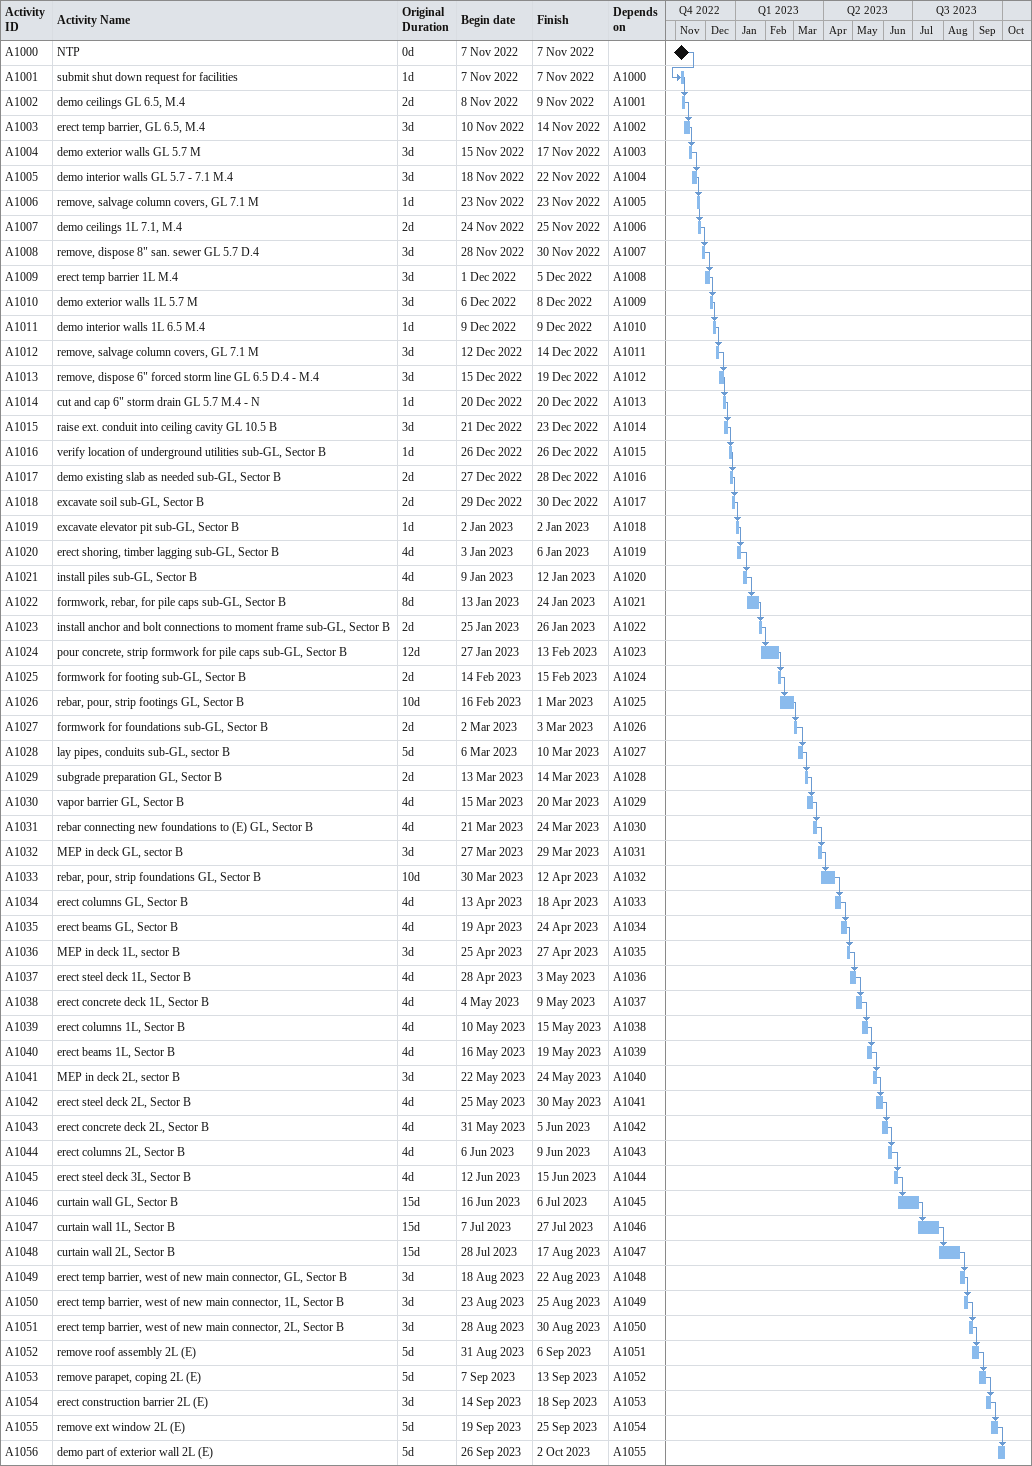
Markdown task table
| ID | Task | Original duration | Start | Finish | Predecessors |
|---|---|---|---|---|---|
| A1000 | NTP | 0d | 2022-11-07 | 2022-11-07 |  |
| A1001 | submit shut down request for facilities | 1d | 2022-11-07 | 2022-11-07 | A1000 |
| A1002 | demo ceilings GL 6.5, M.4 | 2d | 2022-11-08 | 2022-11-09 | A1001 |
| A1003 | erect temp barrier, GL 6.5, M.4 | 3d | 2022-11-10 | 2022-11-14 | A1002 |
| A1004 | demo exterior walls GL 5.7 M | 3d | 2022-11-15 | 2022-11-17 | A1003 |
| A1005 | demo interior walls GL 5.7 - 7.1 M.4 | 3d | 2022-11-18 | 2022-11-22 | A1004 |
| A1006 | remove, salvage column covers, GL 7.1 M | 1d | 2022-11-23 | 2022-11-23 | A1005 |
| A1007 | demo ceilings 1L 7.1, M.4 | 2d | 2022-11-24 | 2022-11-25 | A1006 |
| A1008 | remove, dispose 8" san. sewer GL 5.7 D.4 | 3d | 2022-11-28 | 2022-11-30 | A1007 |
| A1009 | erect temp barrier 1L M.4 | 3d | 2022-12-01 | 2022-12-05 | A1008 |
| A1010 | demo exterior walls 1L 5.7 M | 3d | 2022-12-06 | 2022-12-08 | A1009 |
| A1011 | demo interior walls 1L 6.5 M.4 | 1d | 2022-12-09 | 2022-12-09 | A1010 |
| A1012 | remove, salvage column covers, GL 7.1 M | 3d | 2022-12-12 | 2022-12-14 | A1011 |
| A1013 | remove, dispose 6" forced storm line GL 6.5 D.4 - M.4 | 3d | 2022-12-15 | 2022-12-19 | A1012 |
| A1014 | cut and cap 6" storm drain GL 5.7 M.4 - N | 1d | 2022-12-20 | 2022-12-20 | A1013 |
| A1015 | raise ext. conduit into ceiling cavity GL 10.5 B | 3d | 2022-12-21 | 2022-12-23 | A1014 |
| A1016 | verify location of underground utilities sub-GL, Sector B | 1d | 2022-12-26 | 2022-12-26 | A1015 |
| A1017 | demo existing slab as needed sub-GL, Sector B | 2d | 2022-12-27 | 2022-12-28 | A1016 |
| A1018 | excavate soil sub-GL, Sector B | 2d | 2022-12-29 | 2022-12-30 | A1017 |
| A1019 | excavate elevator pit sub-GL, Sector B | 1d | 2023-01-02 | 2023-01-02 | A1018 |
| A1020 | erect shoring, timber lagging sub-GL, Sector B | 4d | 2023-01-03 | 2023-01-06 | A1019 |
| A1021 | install piles sub-GL, Sector B | 4d | 2023-01-09 | 2023-01-12 | A1020 |
| A1022 | formwork, rebar, for pile caps sub-GL, Sector B | 8d | 2023-01-13 | 2023-01-24 | A1021 |
| A1023 | install anchor and bolt connections to moment frame sub-GL, Sector B | 2d | 2023-01-25 | 2023-01-26 | A1022 |
| A1024 | pour concrete, strip formwork for pile caps sub-GL, Sector B | 12d | 2023-01-27 | 2023-02-13 | A1023 |
| A1025 | formwork for footing sub-GL, Sector B | 2d | 2023-02-14 | 2023-02-15 | A1024 |
| A1026 | rebar, pour, strip footings GL, Sector B | 10d | 2023-02-16 | 2023-03-01 | A1025 |
| A1027 | formwork for foundations sub-GL, Sector B | 2d | 2023-03-02 | 2023-03-03 | A1026 |
| A1028 | lay pipes, conduits sub-GL, sector B | 5d | 2023-03-06 | 2023-03-10 | A1027 |
| A1029 | subgrade preparation GL, Sector B | 2d | 2023-03-13 | 2023-03-14 | A1028 |
| A1030 | vapor barrier GL, Sector B | 4d | 2023-03-15 | 2023-03-20 | A1029 |
| A1031 | rebar connecting new foundations to (E) GL, Sector B | 4d | 2023-03-21 | 2023-03-24 | A1030 |
| A1032 | MEP in deck GL, sector B | 3d | 2023-03-27 | 2023-03-29 | A1031 |
| A1033 | rebar, pour, strip foundations GL, Sector B | 10d | 2023-03-30 | 2023-04-12 | A1032 |
| A1034 | erect columns GL, Sector B | 4d | 2023-04-13 | 2023-04-18 | A1033 |
| A1035 | erect beams GL, Sector B | 4d | 2023-04-19 | 2023-04-24 | A1034 |
| A1036 | MEP in deck 1L, sector B | 3d | 2023-04-25 | 2023-04-27 | A1035 |
| A1037 | erect steel deck 1L, Sector B | 4d | 2023-04-28 | 2023-05-03 | A1036 |
| A1038 | erect concrete deck 1L, Sector B | 4d | 2023-05-04 | 2023-05-09 | A1037 |
| A1039 | erect columns 1L, Sector B | 4d | 2023-05-10 | 2023-05-15 | A1038 |
| A1040 | erect beams 1L, Sector B | 4d | 2023-05-16 | 2023-05-19 | A1039 |
| A1041 | MEP in deck 2L, sector B | 3d | 2023-05-22 | 2023-05-24 | A1040 |
| A1042 | erect steel deck 2L, Sector B | 4d | 2023-05-25 | 2023-05-30 | A1041 |
| A1043 | erect concrete deck 2L, Sector B | 4d | 2023-05-31 | 2023-06-05 | A1042 |
| A1044 | erect columns 2L, Sector B | 4d | 2023-06-06 | 2023-06-09 | A1043 |
| A1045 | erect steel deck 3L, Sector B | 4d | 2023-06-12 | 2023-06-15 | A1044 |
| A1046 | curtain wall GL, Sector B | 15d | 2023-06-16 | 2023-07-06 | A1045 |
| A1047 | curtain wall 1L, Sector B | 15d | 2023-07-07 | 2023-07-27 | A1046 |
| A1048 | curtain wall 2L, Sector B | 15d | 2023-07-28 | 2023-08-17 | A1047 |
| A1049 | erect temp barrier, west of new main connector, GL, Sector B | 3d | 2023-08-18 | 2023-08-22 | A1048 |
| A1050 | erect temp barrier, west of new main connector, 1L, Sector B | 3d | 2023-08-23 | 2023-08-25 | A1049 |
| A1051 | erect temp barrier, west of new main connector, 2L, Sector B | 3d | 2023-08-28 | 2023-08-30 | A1050 |
| A1052 | remove roof assembly 2L (E) | 5d | 2023-08-31 | 2023-09-06 | A1051 |
| A1053 | remove parapet, coping 2L (E) | 5d | 2023-09-07 | 2023-09-13 | A1052 |
| A1054 | erect construction barrier 2L (E) | 3d | 2023-09-14 | 2023-09-18 | A1053 |
| A1055 | remove ext window 2L (E) | 5d | 2023-09-19 | 2023-09-25 | A1054 |
| A1056 | demo part of exterior wall 2L (E) | 5d | 2023-09-26 | 2023-10-02 | A1055 |
